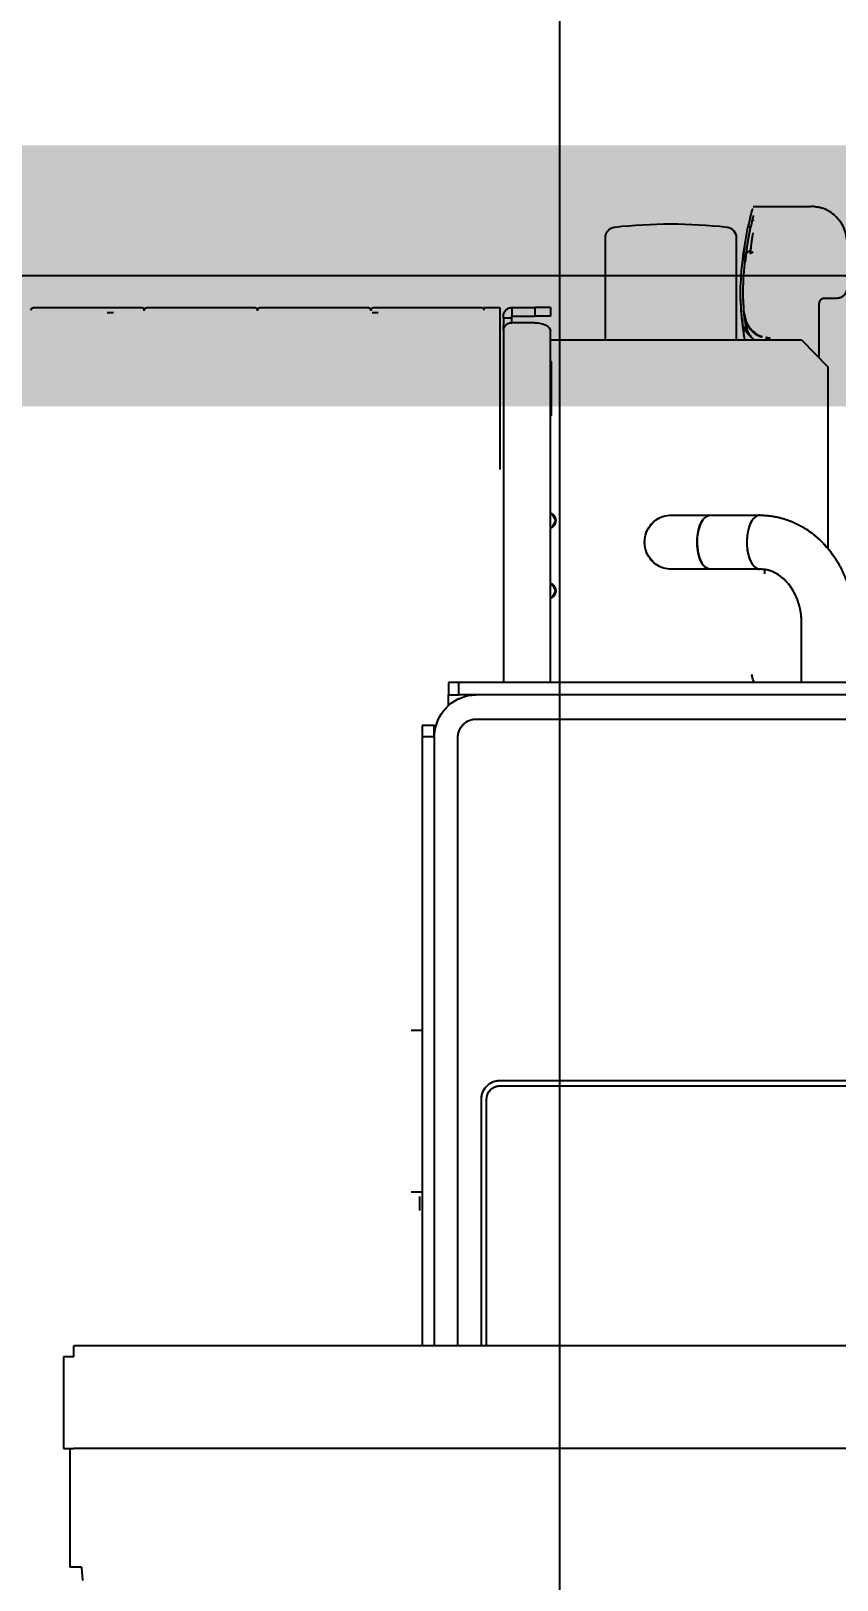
# Model space of a CAD drawing. Header units: centimetres. Extents: x 405564 to 502064, y 46284 to 60634.
# Drawn here: x 454409.62 to 454425.05, y 52709.29 to 52738.96 of the extents above; entities that cross this region are included whole.
import ezdxf
from ezdxf import colors
from ezdxf.entities.mleader import LeaderData, LeaderLine
from ezdxf.math import Vec2, Vec3
from ezdxf.xclip import XClip

# ---------------------------------------------------------------- set-up
doc = ezdxf.new("R2010")
doc.units = ezdxf.units.CM
doc.header["$XCLIPFRAME"] = 0
doc.linetypes.add('SLD-2点鎖線', pattern=[12.7, 6.35, -1.27, 1.27, -1.27, 1.27, -1.27])
doc.linetypes.add('SLD-実線', pattern=[0])
for name, color, linetype in [('---___EB_draft03_cihazlar', 8, 'Continuous'), ('0-KRCN-ASMATAVAN-130426', 8, 'Continuous'), ('AS_DUV', 8, 'Continuous'), ('AS_PYZ_BINA', 8, 'Continuous')]:
    doc.layers.add(name, color=color, linetype=linetype)
doc.layers.add('0-KRCN-MİMARİ-220526', color=8, linetype='Continuous', lineweight=9)
doc.layers.add('OL_Ic', color=8, linetype='Continuous', lineweight=9)
doc.styles.add('Normal_ITL', font='swissi.ttf')

# ---------------------------------------------------------------- blocks, each defined once
blk = doc.blocks.new('SMD Dizgi Makinesi')
at = {"layer": '---___EB_draft03_cihazlar', "linetype": 'SLD-実線'}
for p, q in [((275649.615, -39731.418), (275649.615, -39760.961)), ((275651.578, -39731.418), (275651.578, -39760.961)), ((275664.287, -39731.358), (275664.287, -39753.59)), ((275663.585, -39753.26), (275663.585, -39731.829)), ((275664.05, -39731.829), (275664.05, -39753.26)), ((275656.558, -39752.809), (275656.558, -39732.279)), ((275656.662, -39752.809), (275656.662, -39732.279)), ((275671.651, -39746.592), (275671.651, -39746.353)), ((275668.989, -39746.53), (275666.852, -39746.53)), ((275670.332, -39746.53), (275668.989, -39746.53)), ((275670.849, -39747.031), (275670.332, -39746.53)), ((275670.499, -39746.692), (275671.548, -39746.692)), ((275664.287, -39747.031), (275665.424, -39747.031)), ((275670.849, -39751.838), (275670.849, -39747.031)), ((275673.407, -39747.655), (275673.407, -39746.854)), ((275666.367, -39747.732), (275666.453, -39747.732)), ((275666.457, -39747.831), (275666.457, -39748.783)), ((275666.459, -39747.848), (275666.457, -39747.831)), ((275666.466, -39747.876), (275666.457, -39747.833)), ((275666.487, -39747.915), (275666.459, -39747.848)), ((275666.51, -39747.941), (275666.466, -39747.876)), ((275666.552, -39747.975), (275666.487, -39747.915)), ((275667.461, -39747.915), (275667.396, -39747.975)), ((275667.477, -39747.888), (275667.427, -39747.951)), ((275667.489, -39747.848), (275667.461, -39747.915)), ((275667.49, -39747.824), (275667.477, -39747.888)), ((275667.49, -39747.831), (275667.489, -39747.848)), ((275667.49, -39748.783), (275667.49, -39747.836)), ((275670.849, -39747.636), (275670.873, -39747.636)), ((275670.873, -39747.636), (275670.888, -39747.637)), ((275670.902, -39747.716), (275670.888, -39747.637)), ((275673.407, -39747.956), (275673.407, -39747.655)), ((275664.287, -39747.932), (275664.344, -39747.963)), ((275664.344, -39747.963), (275664.442, -39747.982)), ((275666.588, -39747.998), (275666.51, -39747.941)), ((275666.648, -39748.025), (275666.552, -39747.975)), ((275666.695, -39748.042), (275666.588, -39747.998)), ((275666.768, -39748.061), (275666.648, -39748.025)), ((275666.823, -39748.07), (275666.695, -39748.042)), ((275666.904, -39748.079), (275666.768, -39748.061)), ((275666.962, -39748.081), (275666.823, -39748.07)), ((275667.044, -39748.079), (275666.904, -39748.079)), ((275667.102, -39748.074), (275666.962, -39748.081)), ((275667.18, -39748.061), (275667.044, -39748.079)), ((275667.232, -39748.048), (275667.102, -39748.074)), ((275667.3, -39748.025), (275667.18, -39748.061)), ((275667.343, -39748.006), (275667.232, -39748.048)), ((275667.396, -39747.975), (275667.3, -39748.025)), ((275667.427, -39747.951), (275667.343, -39748.006)), ((275671.335, -39748.128), (275671.351, -39748.129)), ((275672.53, -39747.956), (275672.502, -39748.007)), ((275672.562, -39748.004), (275672.547, -39748.031)), ((275673.006, -39748.007), (275673.006, -39748.058)), ((275673.198, -39748.015), (275673.17, -39748.022)), ((275673.355, -39747.977), (275673.355, -39747.956)), ((275672.805, -39748.283), (275670.849, -39748.283)), ((275666.462, -39748.817), (275666.457, -39748.778)), ((275666.457, -39748.783), (275666.457, -39749.534)), ((275666.457, -39748.783), (275666.459, -39748.8)), ((275666.459, -39748.8), (275666.487, -39748.867)), ((275666.5, -39748.883), (275666.462, -39748.817)), ((275667.461, -39748.867), (275667.489, -39748.8)), ((275667.491, -39748.783), (275667.471, -39748.851)), ((275667.489, -39748.8), (275667.49, -39748.783)), ((275667.49, -39748.778), (275667.491, -39748.783)), ((275667.491, -39749.534), (275667.491, -39748.783)), ((275666.487, -39748.867), (275666.552, -39748.928)), ((275666.573, -39748.941), (275666.5, -39748.883)), ((275666.552, -39748.928), (275666.648, -39748.978)), ((275666.676, -39748.988), (275666.573, -39748.941)), ((275666.648, -39748.978), (275666.768, -39749.013)), ((275666.801, -39749.019), (275666.676, -39748.988)), ((275666.768, -39749.013), (275666.904, -39749.031)), ((275666.939, -39749.033), (275666.801, -39749.019)), ((275666.904, -39749.031), (275667.044, -39749.031)), ((275667.079, -39749.028), (275666.939, -39749.033)), ((275667.044, -39749.031), (275667.18, -39749.013)), ((275667.212, -39749.006), (275667.079, -39749.028)), ((275667.18, -39749.013), (275667.3, -39748.978)), ((275667.327, -39748.966), (275667.212, -39749.006)), ((275667.3, -39748.978), (275667.396, -39748.928)), ((275667.415, -39748.913), (275667.327, -39748.966)), ((275667.396, -39748.928), (275667.461, -39748.867)), ((275667.471, -39748.851), (275667.415, -39748.913)), ((275670.849, -39750.786), (275672.805, -39750.786)), ((275666.044, -39751.74), (275665.912, -39751.814)), ((275666.176, -39751.814), (275666.044, -39751.74)), ((275667.387, -39751.74), (275667.255, -39751.814)), ((275667.519, -39751.814), (275667.387, -39751.74)), ((275664.287, -39751.838), (275671.02, -39751.838)), ((275665.912, -39751.838), (275665.912, -39751.814)), ((275666.176, -39751.815), (275666.135, -39751.838)), ((275666.176, -39751.829), (275666.137, -39751.836)), ((275666.176, -39751.814), (275666.176, -39751.838)), ((275667.255, -39751.838), (275667.255, -39751.814)), ((275667.519, -39751.814), (275667.519, -39751.838)), ((275669.402, -39751.818), (275670.116, -39751.818)), ((275669.402, -39751.818), (275669.402, -39751.838)), ((275670.116, -39751.818), (275670.435, -39751.818)), ((275670.435, -39751.838), (275670.435, -39751.818)), ((275671.051, -39751.844), (275671.02, -39751.838)), ((275671.081, -39751.861), (275671.051, -39751.844)), ((275671.108, -39751.888), (275671.081, -39751.861)), ((275671.132, -39751.926), (275671.108, -39751.888)), ((275671.151, -39751.971), (275671.132, -39751.926)), ((275671.166, -39752.023), (275671.151, -39751.971)), ((275671.175, -39752.08), (275671.166, -39752.023)), ((275671.178, -39752.138), (275671.175, -39752.08)), ((275671.303, -39751.838), (275671.303, -39752.138)), ((275671.469, -39751.838), (275671.303, -39751.838)), ((275671.469, -39751.838), (275671.469, -39752.138)), ((275671.178, -39752.138), (275671.178, -39752.579)), ((275671.469, -39752.138), (275671.303, -39752.138)), ((275671.303, -39752.579), (275671.303, -39752.138)), ((275671.469, -39752.579), (275671.469, -39752.138)), ((275671.178, -39752.579), (275671.262, -39752.579)), ((275671.262, -39752.579), (275671.303, -39752.579)), ((275671.262, -39752.579), (275671.262, -39752.739)), ((275671.469, -39752.579), (275671.303, -39752.579)), ((275671.035, -39752.739), (275664.287, -39752.739)), ((275671.469, -39752.809), (275668.369, -39752.809)), ((275671.035, -39752.739), (275671.119, -39752.739)), ((275671.119, -39752.739), (275671.119, -39752.709)), ((275671.262, -39752.739), (275671.119, -39752.739)), ((275671.262, -39752.739), (275671.303, -39752.739)), ((275671.469, -39753.11), (275671.469, -39752.809)), ((275651.578, -39753.06), (275656.3, -39753.06)), ((275651.578, -39753.16), (275656.3, -39753.16)), ((275664.05, -39753.26), (275664.05, -39753.59)), ((275671.469, -39754.191), (275671.469, -39753.16)), ((275651.578, -39753.61), (275663.223, -39753.61)), ((275663.842, -39753.791), (275664.05, -39753.791)), ((275664.05, -39753.59), (275664.287, -39753.59)), ((275664.05, -39753.791), (275664.05, -39753.59)), ((275664.287, -39753.791), (275664.05, -39753.791)), ((275664.287, -39753.59), (275664.287, -39753.791)), ((275663.223, -39754.061), (275651.578, -39754.061)), ((275663.254, -39754.061), (275663.223, -39754.061)), ((275663.254, -39754.291), (275663.254, -39754.061)), ((275663.254, -39754.061), (275663.461, -39754.061)), ((275663.461, -39754.061), (275663.461, -39754.027)), ((275663.461, -39754.061), (275663.461, -39754.291)), ((275663.254, -39754.291), (275651.578, -39754.291)), ((275654.172, -39754.341), (275654.44, -39754.341)), ((275654.523, -39754.291), (275654.523, -39754.502)), ((275657.623, -39754.502), (275657.623, -39754.291)), ((275663.461, -39754.291), (275663.254, -39754.291)), ((275671.469, -39755.223), (275671.469, -39754.191)), ((275671.365, -39755.133), (275671.365, -39755.253)), ((275671.406, -39755.278), (275671.417, -39755.278)), ((275671.469, -39756.359), (275671.469, -39755.328)), ((275671.469, -39757.391), (275671.469, -39756.359)), ((275671.406, -39757.446), (275671.417, -39757.446)), ((275671.469, -39758.528), (275671.469, -39757.496)), ((275671.469, -39759.559), (275671.469, -39758.528)), ((275671.406, -39759.614), (275671.417, -39759.614)), ((275671.469, -39760.696), (275671.469, -39759.664)), ((275671.365, -39760.2), (275671.365, -39760.32)), ((275647.103, -39760.793), (275647.083, -39760.786)), ((275647.159, -39760.801), (275647.103, -39760.793)), ((275647.243, -39760.808), (275647.159, -39760.801)), ((275647.342, -39760.815), (275647.243, -39760.808)), ((275647.342, -39760.815), (275647.342, -39760.886)), ((275647.342, -39760.886), (275647.342, -39761.036)), ((275649.615, -39761.161), (275649.615, -39760.961)), ((275651.371, -39760.961), (275651.371, -39761.161)), ((275651.371, -39760.961), (275651.578, -39760.961)), ((275671.469, -39761.727), (275671.469, -39760.696)), ((275649.615, -39761.036), (275647.342, -39761.036)), ((275651.371, -39761.161), (275649.615, -39761.161))]:
    blk.add_line(p, q, dxfattribs=at)
at = {"layer": '---___EB_draft03_cihazlar', "linetype": 'SLD-2点鎖線'}
for p, q in [((275649.615, -39731.418), (275649.615, -39760.961)), ((275651.578, -39731.418), (275651.578, -39760.961)), ((275664.287, -39731.358), (275664.287, -39753.59)), ((275663.585, -39753.26), (275663.585, -39731.829)), ((275664.05, -39731.829), (275664.05, -39753.26)), ((275656.558, -39752.809), (275656.558, -39732.279)), ((275656.662, -39752.809), (275656.662, -39732.279)), ((275671.651, -39746.592), (275671.651, -39746.353)), ((275668.989, -39746.53), (275666.852, -39746.53)), ((275670.332, -39746.53), (275668.989, -39746.53)), ((275670.849, -39747.031), (275670.332, -39746.53)), ((275670.499, -39746.692), (275671.548, -39746.692)), ((275664.287, -39747.031), (275665.424, -39747.031)), ((275670.849, -39751.838), (275670.849, -39747.031)), ((275673.407, -39747.655), (275673.407, -39746.854)), ((275666.367, -39747.732), (275666.453, -39747.732)), ((275666.457, -39747.831), (275666.457, -39748.783)), ((275666.459, -39747.848), (275666.457, -39747.831)), ((275666.466, -39747.876), (275666.457, -39747.833)), ((275666.487, -39747.915), (275666.459, -39747.848)), ((275666.51, -39747.941), (275666.466, -39747.876)), ((275666.552, -39747.975), (275666.487, -39747.915)), ((275667.461, -39747.915), (275667.396, -39747.975)), ((275667.477, -39747.888), (275667.427, -39747.951)), ((275667.489, -39747.848), (275667.461, -39747.915)), ((275667.49, -39747.824), (275667.477, -39747.888)), ((275667.49, -39747.831), (275667.489, -39747.848)), ((275667.49, -39748.783), (275667.49, -39747.836)), ((275670.849, -39747.636), (275670.873, -39747.636)), ((275670.873, -39747.636), (275670.888, -39747.637)), ((275670.902, -39747.716), (275670.888, -39747.637)), ((275673.407, -39747.956), (275673.407, -39747.655)), ((275664.287, -39747.932), (275664.344, -39747.963)), ((275664.344, -39747.963), (275664.442, -39747.982)), ((275666.588, -39747.998), (275666.51, -39747.941)), ((275666.648, -39748.025), (275666.552, -39747.975)), ((275666.695, -39748.042), (275666.588, -39747.998)), ((275666.768, -39748.061), (275666.648, -39748.025)), ((275666.823, -39748.07), (275666.695, -39748.042)), ((275666.904, -39748.079), (275666.768, -39748.061)), ((275666.962, -39748.081), (275666.823, -39748.07)), ((275667.044, -39748.079), (275666.904, -39748.079)), ((275667.102, -39748.074), (275666.962, -39748.081)), ((275667.18, -39748.061), (275667.044, -39748.079)), ((275667.232, -39748.048), (275667.102, -39748.074)), ((275667.3, -39748.025), (275667.18, -39748.061)), ((275667.343, -39748.006), (275667.232, -39748.048)), ((275667.396, -39747.975), (275667.3, -39748.025)), ((275667.427, -39747.951), (275667.343, -39748.006)), ((275671.335, -39748.128), (275671.351, -39748.129)), ((275672.53, -39747.956), (275672.502, -39748.007)), ((275672.562, -39748.004), (275672.547, -39748.031)), ((275673.006, -39748.007), (275673.006, -39748.058)), ((275673.198, -39748.015), (275673.17, -39748.022)), ((275673.355, -39747.977), (275673.355, -39747.956)), ((275672.805, -39748.283), (275670.849, -39748.283)), ((275666.462, -39748.817), (275666.457, -39748.778)), ((275666.457, -39748.783), (275666.457, -39749.534)), ((275666.457, -39748.783), (275666.459, -39748.8)), ((275666.459, -39748.8), (275666.487, -39748.867)), ((275666.5, -39748.883), (275666.462, -39748.817)), ((275667.461, -39748.867), (275667.489, -39748.8)), ((275667.491, -39748.783), (275667.471, -39748.851)), ((275667.489, -39748.8), (275667.49, -39748.783)), ((275667.49, -39748.778), (275667.491, -39748.783)), ((275667.491, -39749.534), (275667.491, -39748.783)), ((275666.487, -39748.867), (275666.552, -39748.928)), ((275666.573, -39748.941), (275666.5, -39748.883)), ((275666.552, -39748.928), (275666.648, -39748.978)), ((275666.676, -39748.988), (275666.573, -39748.941)), ((275666.648, -39748.978), (275666.768, -39749.013)), ((275666.801, -39749.019), (275666.676, -39748.988)), ((275666.768, -39749.013), (275666.904, -39749.031)), ((275666.939, -39749.033), (275666.801, -39749.019)), ((275666.904, -39749.031), (275667.044, -39749.031)), ((275667.079, -39749.028), (275666.939, -39749.033)), ((275667.044, -39749.031), (275667.18, -39749.013)), ((275667.212, -39749.006), (275667.079, -39749.028)), ((275667.18, -39749.013), (275667.3, -39748.978)), ((275667.327, -39748.966), (275667.212, -39749.006)), ((275667.3, -39748.978), (275667.396, -39748.928)), ((275667.415, -39748.913), (275667.327, -39748.966)), ((275667.396, -39748.928), (275667.461, -39748.867)), ((275667.471, -39748.851), (275667.415, -39748.913)), ((275670.849, -39750.786), (275672.805, -39750.786)), ((275666.044, -39751.74), (275665.912, -39751.814)), ((275666.176, -39751.814), (275666.044, -39751.74)), ((275667.387, -39751.74), (275667.255, -39751.814)), ((275667.519, -39751.814), (275667.387, -39751.74)), ((275664.287, -39751.838), (275671.02, -39751.838)), ((275665.912, -39751.838), (275665.912, -39751.814)), ((275666.176, -39751.815), (275666.135, -39751.838)), ((275666.176, -39751.829), (275666.137, -39751.836)), ((275666.176, -39751.814), (275666.176, -39751.838)), ((275667.255, -39751.838), (275667.255, -39751.814)), ((275667.519, -39751.814), (275667.519, -39751.838)), ((275669.402, -39751.818), (275669.402, -39751.838)), ((275669.402, -39751.818), (275670.116, -39751.818)), ((275670.116, -39751.818), (275670.435, -39751.818)), ((275670.435, -39751.838), (275670.435, -39751.818)), ((275671.051, -39751.844), (275671.02, -39751.838)), ((275671.081, -39751.861), (275671.051, -39751.844)), ((275671.108, -39751.888), (275671.081, -39751.861)), ((275671.132, -39751.926), (275671.108, -39751.888)), ((275671.151, -39751.971), (275671.132, -39751.926)), ((275671.166, -39752.023), (275671.151, -39751.971)), ((275671.175, -39752.08), (275671.166, -39752.023)), ((275671.178, -39752.138), (275671.175, -39752.08)), ((275671.303, -39751.838), (275671.303, -39752.138)), ((275671.469, -39751.838), (275671.303, -39751.838)), ((275671.469, -39751.838), (275671.469, -39752.138)), ((275671.178, -39752.138), (275671.178, -39752.579)), ((275671.469, -39752.138), (275671.303, -39752.138)), ((275671.303, -39752.579), (275671.303, -39752.138)), ((275671.469, -39752.579), (275671.469, -39752.138)), ((275671.178, -39752.579), (275671.262, -39752.579)), ((275671.262, -39752.579), (275671.303, -39752.579)), ((275671.262, -39752.579), (275671.262, -39752.739)), ((275671.469, -39752.579), (275671.303, -39752.579)), ((275671.035, -39752.739), (275664.287, -39752.739)), ((275671.469, -39752.809), (275668.369, -39752.809)), ((275671.035, -39752.739), (275671.119, -39752.739)), ((275671.119, -39752.739), (275671.119, -39752.709)), ((275671.262, -39752.739), (275671.119, -39752.739)), ((275671.262, -39752.739), (275671.303, -39752.739)), ((275671.469, -39753.11), (275671.469, -39752.809)), ((275651.578, -39753.06), (275656.3, -39753.06)), ((275651.578, -39753.16), (275656.3, -39753.16)), ((275664.05, -39753.26), (275664.05, -39753.59)), ((275671.469, -39754.191), (275671.469, -39753.16)), ((275651.578, -39753.61), (275663.223, -39753.61)), ((275663.842, -39753.791), (275664.05, -39753.791)), ((275664.05, -39753.59), (275664.287, -39753.59)), ((275664.05, -39753.791), (275664.05, -39753.59)), ((275664.287, -39753.791), (275664.05, -39753.791)), ((275664.287, -39753.59), (275664.287, -39753.791)), ((275663.223, -39754.061), (275651.578, -39754.061)), ((275663.254, -39754.061), (275663.223, -39754.061)), ((275663.254, -39754.291), (275663.254, -39754.061)), ((275663.254, -39754.061), (275663.461, -39754.061)), ((275663.461, -39754.061), (275663.461, -39754.027)), ((275663.461, -39754.061), (275663.461, -39754.291)), ((275663.254, -39754.291), (275651.578, -39754.291)), ((275654.172, -39754.341), (275654.44, -39754.341)), ((275654.523, -39754.291), (275654.523, -39754.502)), ((275657.623, -39754.502), (275657.623, -39754.291)), ((275663.461, -39754.291), (275663.254, -39754.291)), ((275671.469, -39755.223), (275671.469, -39754.191)), ((275671.365, -39755.133), (275671.365, -39755.253)), ((275671.406, -39755.278), (275671.417, -39755.278)), ((275671.469, -39756.359), (275671.469, -39755.328)), ((275671.469, -39757.391), (275671.469, -39756.359)), ((275671.406, -39757.446), (275671.417, -39757.446)), ((275671.469, -39758.528), (275671.469, -39757.496)), ((275671.469, -39759.559), (275671.469, -39758.528)), ((275671.406, -39759.614), (275671.417, -39759.614)), ((275671.469, -39760.696), (275671.469, -39759.664)), ((275671.365, -39760.2), (275671.365, -39760.32)), ((275647.103, -39760.793), (275647.083, -39760.786)), ((275647.159, -39760.801), (275647.103, -39760.793)), ((275647.243, -39760.808), (275647.159, -39760.801)), ((275647.342, -39760.815), (275647.243, -39760.808)), ((275647.342, -39760.815), (275647.342, -39760.886)), ((275647.342, -39760.886), (275647.342, -39761.036)), ((275649.615, -39761.161), (275649.615, -39760.961)), ((275651.371, -39760.961), (275651.578, -39760.961)), ((275651.371, -39760.961), (275651.371, -39761.161)), ((275671.469, -39761.727), (275671.469, -39760.696)), ((275649.615, -39761.036), (275647.342, -39761.036)), ((275651.371, -39761.161), (275649.615, -39761.161))]:
    blk.add_line(p, q, dxfattribs=at)
at = {"layer": '---___EB_draft03_cihazlar', "color": 1, "const_width": 5}
blk.add_lwpolyline([(275672.077, -39868.157), (275672.077, -39731.157)], dxfattribs=at)
at = {"layer": '---___EB_draft03_cihazlar', "color": 1}
blk.add_lwpolyline([(275426.077, -39731.157), (275672.077, -39731.157), (275672.077, -39868.157), (275426.077, -39868.157), (275426.077, -39731.157)], dxfattribs=at)
at = {"layer": '---___EB_draft03_cihazlar', "linetype": 'SLD-2点鎖線'}
for centre, major_axis, start_param, end_param in [((275671.909, -39742.056), (-6.343, 0), 1.402848, 1.456798), ((275671.24, -39747.783), (-0.396, 0), 0.581583, 1.473989), ((275671.909, -39742.056), (-6.291, 0), 1.457981, 1.550679), ((275671.909, -39742.056), (-6.343, 0), 1.45969, 1.550893), ((275671.559, -39741.472), (-6.896, 0), 1.603159, 1.782157), ((275671.559, -39741.472), (-6.947, 0), 1.602964, 1.780562), ((275672.805, -39748.483), (-0.207, 0), 3.248941, 4.712389), ((275662.737, -39749.534), (-10.333, 0), 3.034244, 3.248942), ((275666.974, -39749.534), (-0.517, 0), 0, 3.141593), ((275672.805, -39750.586), (-0.207, 0), 1.570796, 3.034244), ((275666.044, -39751.888), (-0.155, 0), 4.712389, 5.943348), ((275666.044, -39751.888), (-0.155, 0), 3.48143, 4.712389), ((275667.387, -39751.888), (-0.155, 0), 4.712389, 5.943348), ((275667.387, -39751.888), (-0.155, 0), 3.48143, 4.712389), ((275671.023, -39752.589), (-0.155, 0), 1.650584, 3.210298), ((275671.303, -39752.579), (-0.165, 0), 1.570796, 3.141593), ((275656.3, -39752.809), (-0.362, 0), 1.570796, 3.141593), ((275656.3, -39752.809), (-0.258, 0), 1.570796, 3.141593), ((275663.223, -39753.26), (-0.362, 0), 1.570796, 3.141593), ((275663.223, -39753.26), (-0.827, 0), 1.570796, 3.141593), ((275671.417, -39753.16), (-0.0517, 0), 3.141593, 4.712389), ((275671.417, -39755.223), (-0.0517, 0), 1.570796, 3.141593), ((275671.417, -39755.328), (-0.0517, 0), 3.141593, 4.712389), ((275671.417, -39757.391), (-0.0517, 0), 1.570796, 3.141593), ((275671.417, -39757.496), (-0.0517, 0), 3.141593, 4.712389), ((275671.417, -39759.559), (-0.0517, 0), 1.570796, 3.141593), ((275671.417, -39759.664), (-0.0517, 0), 3.141593, 4.712389), ((275671.417, -39761.727), (-0.0517, 0), 1.570796, 3.141593)]:
    blk.add_ellipse(centre, major_axis=major_axis, ratio=0.969208, start_param=start_param, end_param=end_param, dxfattribs=at)
at = {"layer": '---___EB_draft03_cihazlar', "linetype": 'SLD-実線'}
for centre, major_axis, start_param, end_param in [((275671.909, -39742.056), (-6.343, 0), 1.402848, 1.456798), ((275671.24, -39747.783), (-0.396, 0), 0.581583, 1.473989), ((275671.909, -39742.056), (-6.291, 0), 1.457981, 1.550679), ((275671.909, -39742.056), (-6.343, 0), 1.45969, 1.550893), ((275671.559, -39741.472), (-6.896, 0), 1.603159, 1.782157), ((275671.559, -39741.472), (-6.947, 0), 1.602964, 1.780562), ((275672.805, -39748.483), (-0.207, 0), 3.248941, 4.712389), ((275662.737, -39749.534), (-10.333, 0), 3.034244, 3.248942), ((275666.974, -39749.534), (-0.517, 0), 0, 3.141593), ((275672.805, -39750.586), (-0.207, 0), 1.570796, 3.034244), ((275666.044, -39751.888), (-0.155, 0), 4.712389, 5.943348), ((275666.044, -39751.888), (-0.155, 0), 3.48143, 4.712389), ((275667.387, -39751.888), (-0.155, 0), 4.712389, 5.943348), ((275667.387, -39751.888), (-0.155, 0), 3.48143, 4.712389), ((275671.023, -39752.589), (-0.155, 0), 1.650584, 3.210298), ((275671.303, -39752.579), (-0.165, 0), 1.570796, 3.141593), ((275656.3, -39752.809), (-0.362, 0), 1.570796, 3.141593), ((275656.3, -39752.809), (-0.258, 0), 1.570796, 3.141593), ((275663.223, -39753.26), (-0.362, 0), 1.570796, 3.141593), ((275663.223, -39753.26), (-0.827, 0), 1.570796, 3.141593), ((275671.417, -39753.16), (-0.0517, 0), 3.141593, 4.712389), ((275671.417, -39755.223), (-0.0517, 0), 1.570796, 3.141593), ((275671.417, -39755.328), (-0.0517, 0), 3.141593, 4.712389), ((275671.417, -39757.391), (-0.0517, 0), 1.570796, 3.141593), ((275671.417, -39757.496), (-0.0517, 0), 3.141593, 4.712389), ((275671.417, -39759.559), (-0.0517, 0), 1.570796, 3.141593), ((275671.417, -39759.664), (-0.0517, 0), 3.141593, 4.712389), ((275671.417, -39761.727), (-0.0517, 0), 1.570796, 3.141593)]:
    blk.add_ellipse(centre, major_axis=major_axis, ratio=0.969208, start_param=start_param, end_param=end_param, dxfattribs=at)
at = {"layer": '---___EB_draft03_cihazlar', "linetype": 'SLD-2点鎖線'}
for points, knots in [([(275667.491, -39747.831), (275667.489, -39747.783), (275667.486, -39747.66), (275667.452, -39747.463), (275667.384, -39747.244), (275667.285, -39747.036), (275667.157, -39746.839), (275667.001, -39746.658), (275666.821, -39746.496), (275666.619, -39746.354), (275666.397, -39746.235), (275666.159, -39746.142), (275665.909, -39746.075), (275665.663, -39746.036), (275665.5, -39746.031), (275665.424, -39746.029)], [0, 0, 0, 0, 0.049647, 0.128285, 0.206912, 0.28567, 0.364713, 0.444147, 0.524019, 0.60434, 0.685062, 0.766134, 0.847486, 0.929058, 1, 1, 1, 1]), ([(275671.651, -39746.353), (275671.654, -39746.327), (275671.66, -39746.275), (275671.708, -39746.208), (275671.776, -39746.162), (275671.83, -39746.156), (275671.858, -39746.153)], [0, 0, 0, 0, 0.2499889, 0.4999927, 0.7500017, 1, 1, 1, 1]), ([(275672.684, -39746.153), (275672.779, -39746.164), (275672.969, -39746.185), (275673.208, -39746.347), (275673.375, -39746.579), (275673.397, -39746.762), (275673.407, -39746.854)], [0, 0, 0, 0, 0.250001, 0.500003, 0.750002, 1, 1, 1, 1]), ([(275671.548, -39746.692), (275671.561, -39746.691), (275671.588, -39746.688), (275671.622, -39746.664), (275671.646, -39746.631), (275671.649, -39746.605), (275671.651, -39746.592)], [0, 0, 0, 0, 0.250009, 0.49999, 0.750014, 1, 1, 1, 1]), ([(275665.424, -39747.031), (275665.452, -39747.031), (275665.54, -39747.033), (275665.686, -39747.053), (275665.855, -39747.1), (275666.01, -39747.169), (275666.146, -39747.256), (275666.261, -39747.358), (275666.351, -39747.473), (275666.416, -39747.596), (275666.451, -39747.717), (275666.455, -39747.796), (275666.457, -39747.831)], [0, 0, 0, 0, 0.049171, 0.154212, 0.259244, 0.364301, 0.469656, 0.575768, 0.683389, 0.793563, 0.907511, 1, 1, 1, 1]), ([(275670.873, -39747.636), (275670.873, -39747.642), (275670.873, -39747.67), (275670.881, -39747.696), (275670.887, -39747.716)], [0, 0, 0, 0, 0.2315949, 1, 1, 1, 1]), ([(275670.903, -39747.786), (275670.905, -39747.796), (275670.918, -39747.865), (275671.003, -39747.975), (275671.15, -39748.092), (275671.274, -39748.116), (275671.335, -39748.128)], [0, 0, 0, 0, 0.050592, 0.367055, 0.683534, 1, 1, 1, 1]), ([(275671.351, -39748.129), (275671.291, -39748.118), (275671.167, -39748.094), (275671.016, -39747.977), (275670.928, -39747.864), (275670.917, -39747.794), (275670.915, -39747.786)], [0, 0, 0, 0, 0.304952, 0.632101, 0.959239, 1, 1, 1, 1]), ([(275671.201, -39748.114), (275671.117, -39748.098), (275670.983, -39748.073), (275670.885, -39747.978), (275670.849, -39747.942)], [0, 0, 0, 0, 0.627092, 1, 1, 1, 1]), ([(275670.849, -39748.116), (275670.856, -39748.118), (275670.93, -39748.13), (275671.032, -39748.144), (275671.122, -39748.156), (275671.163, -39748.16), (275671.177, -39748.162), (275671.181, -39748.163)], [0, 0, 0, 0, 0.04823, 0.453748, 0.765777, 0.921877, 1, 1, 1, 1]), ([(275671.197, -39748.113), (275671.164, -39748.11), (275671.118, -39748.106), (275671.035, -39748.093), (275671.013, -39748.09)], [0, 0, 0, 0, 0.736418, 1, 1, 1, 1]), ([(275671.187, -39748.163), (275671.187, -39748.163), (275671.189, -39748.163), (275671.19, -39748.164), (275671.192, -39748.164), (275671.193, -39748.164), (275671.193, -39748.164), (275671.193, -39748.164), (275671.193, -39748.164), (275671.193, -39748.164), (275671.193, -39748.164), (275671.193, -39748.164), (275671.193, -39748.164), (275671.193, -39748.164), (275671.193, -39748.164), (275671.193, -39748.164), (275671.193, -39748.164), (275671.193, -39748.164), (275671.194, -39748.164), (275671.202, -39748.166), (275671.229, -39748.167), (275671.211, -39748.166), (275671.202, -39748.165)], [0, 0, 0, 0, 0.005746, 0.035079, 0.049746, 0.05708, 0.060747, 0.062581, 0.063498, 0.063957, 0.064186, 0.064299, 0.064358, 0.064386, 0.0644, 0.064408, 0.064416, 0.064419, 0.066238, 0.081949, 0.532278, 1, 1, 1, 1]), ([(275671.351, -39748.129), (275671.351, -39748.129), (275671.351, -39748.129), (275671.342, -39748.128), (275671.341, -39748.128)], [0, 0, 0, 0, 0.898683, 1, 1, 1, 1]), ([(275672.581, -39748.081), (275672.563, -39748.084), (275672.51, -39748.092), (275672.44, -39748.101), (275672.377, -39748.108), (275672.343, -39748.112), (275672.339, -39748.112), (275672.367, -39748.109), (275672.421, -39748.103), (275672.479, -39748.096), (275672.507, -39748.092)], [0, 0, 0, 0, 0.0655, 0.19972, 0.33326, 0.466343, 0.598918, 0.731555, 0.86518, 1, 1, 1, 1]), ([(275672.546, -39748.032), (275672.534, -39748.051), (275672.513, -39748.082), (275672.471, -39748.117), (275672.419, -39748.148), (275672.375, -39748.157), (275672.347, -39748.162)], [0, 0, 0, 0, 0.281246, 0.450615, 0.666308, 1, 1, 1, 1]), ([(275672.649, -39748.122), (275672.621, -39748.126), (275672.544, -39748.138), (275672.445, -39748.15), (275672.402, -39748.156), (275672.381, -39748.158)], [0, 0, 0, 0, 0.2239949, 0.6300281, 1, 1, 1, 1]), ([(275672.503, -39748.008), (275672.503, -39748.008), (275672.501, -39748.008), (275672.517, -39748.007), (275672.551, -39748.005), (275672.588, -39748.001), (275672.61, -39747.999)], [0, 0, 0, 0, 0.110359, 0.408838, 0.665502, 1, 1, 1, 1]), ([(275672.507, -39748.092), (275672.543, -39748.087), (275672.609, -39748.078), (275672.731, -39748.058), (275672.875, -39748.033), (275672.974, -39748.013), (275673.03, -39748.001)], [0, 0, 0, 0, 0.2401699, 0.4355251, 0.6879171, 1, 1, 1, 1]), ([(275672.61, -39747.999), (275672.624, -39747.998), (275672.65, -39747.995), (275672.68, -39747.991), (275672.694, -39747.99)], [0, 0, 0, 0, 0.543234, 1, 1, 1, 1]), ([(275672.694, -39747.99), (275672.716, -39747.987), (275672.759, -39747.981), (275672.827, -39747.97), (275672.874, -39747.961), (275672.898, -39747.956), (275672.9, -39747.956)], [0, 0, 0, 0, 0.337815, 0.64399, 0.959034, 1, 1, 1, 1]), ([(275673.231, -39747.956), (275673.205, -39747.962), (275673.145, -39747.977), (275673.057, -39747.996), (275673.006, -39748.007)], [0, 0, 0, 0, 0.41649, 1, 1, 1, 1]), ([(275673.353, -39747.977), (275673.349, -39747.978), (275673.341, -39747.98), (275673.263, -39748), (275673.148, -39748.027), (275673.051, -39748.048), (275673.006, -39748.058)], [0, 0, 0, 0, 0.239524, 0.500251, 0.766711, 1, 1, 1, 1]), ([(275673.082, -39748.041), (275673.067, -39748.045), (275673.044, -39748.05), (275673.016, -39748.056), (275673.006, -39748.057)], [0, 0, 0, 0, 0.656819, 1, 1, 1, 1]), ([(275673.162, -39747.972), (275673.159, -39747.971), (275673.147, -39747.968), (275673.137, -39747.961), (275673.13, -39747.956)], [0, 0, 0, 0, 0.266069, 1, 1, 1, 1])]:
    blk.add_open_spline(points, degree=3, knots=knots, dxfattribs=at)
at = {"layer": '---___EB_draft03_cihazlar', "linetype": 'SLD-実線'}
for points, knots in [([(275667.491, -39747.831), (275667.489, -39747.783), (275667.486, -39747.66), (275667.452, -39747.463), (275667.384, -39747.244), (275667.285, -39747.036), (275667.157, -39746.839), (275667.001, -39746.658), (275666.821, -39746.496), (275666.619, -39746.354), (275666.397, -39746.235), (275666.159, -39746.142), (275665.909, -39746.075), (275665.663, -39746.036), (275665.5, -39746.031), (275665.424, -39746.029)], [0, 0, 0, 0, 0.049647, 0.128285, 0.206912, 0.28567, 0.364713, 0.444147, 0.524019, 0.60434, 0.685062, 0.766134, 0.847486, 0.929058, 1, 1, 1, 1]), ([(275671.651, -39746.353), (275671.654, -39746.327), (275671.66, -39746.275), (275671.708, -39746.208), (275671.776, -39746.162), (275671.83, -39746.156), (275671.858, -39746.153)], [0, 0, 0, 0, 0.2499889, 0.4999927, 0.7500017, 1, 1, 1, 1]), ([(275672.684, -39746.153), (275672.779, -39746.164), (275672.969, -39746.185), (275673.208, -39746.347), (275673.375, -39746.579), (275673.397, -39746.762), (275673.407, -39746.854)], [0, 0, 0, 0, 0.250001, 0.500003, 0.750002, 1, 1, 1, 1]), ([(275671.548, -39746.692), (275671.561, -39746.691), (275671.588, -39746.688), (275671.622, -39746.664), (275671.646, -39746.631), (275671.649, -39746.605), (275671.651, -39746.592)], [0, 0, 0, 0, 0.250009, 0.49999, 0.750014, 1, 1, 1, 1]), ([(275665.424, -39747.031), (275665.452, -39747.031), (275665.54, -39747.033), (275665.686, -39747.053), (275665.855, -39747.1), (275666.01, -39747.169), (275666.146, -39747.256), (275666.261, -39747.358), (275666.351, -39747.473), (275666.416, -39747.596), (275666.451, -39747.717), (275666.455, -39747.796), (275666.457, -39747.831)], [0, 0, 0, 0, 0.049171, 0.154212, 0.259244, 0.364301, 0.469656, 0.575768, 0.683389, 0.793563, 0.907511, 1, 1, 1, 1]), ([(275670.873, -39747.636), (275670.873, -39747.642), (275670.873, -39747.67), (275670.881, -39747.696), (275670.887, -39747.716)], [0, 0, 0, 0, 0.2315949, 1, 1, 1, 1]), ([(275670.903, -39747.786), (275670.905, -39747.796), (275670.918, -39747.865), (275671.003, -39747.975), (275671.15, -39748.092), (275671.274, -39748.116), (275671.335, -39748.128)], [0, 0, 0, 0, 0.050592, 0.367055, 0.683534, 1, 1, 1, 1]), ([(275671.351, -39748.129), (275671.291, -39748.118), (275671.167, -39748.094), (275671.016, -39747.977), (275670.928, -39747.864), (275670.917, -39747.794), (275670.915, -39747.786)], [0, 0, 0, 0, 0.304952, 0.632101, 0.959239, 1, 1, 1, 1]), ([(275671.201, -39748.114), (275671.117, -39748.098), (275670.983, -39748.073), (275670.885, -39747.978), (275670.849, -39747.942)], [0, 0, 0, 0, 0.627092, 1, 1, 1, 1]), ([(275670.849, -39748.116), (275670.856, -39748.118), (275670.93, -39748.13), (275671.032, -39748.144), (275671.122, -39748.156), (275671.163, -39748.16), (275671.177, -39748.162), (275671.181, -39748.163)], [0, 0, 0, 0, 0.04823, 0.453748, 0.765777, 0.921877, 1, 1, 1, 1]), ([(275671.197, -39748.113), (275671.164, -39748.11), (275671.118, -39748.106), (275671.035, -39748.093), (275671.013, -39748.09)], [0, 0, 0, 0, 0.736418, 1, 1, 1, 1]), ([(275671.187, -39748.163), (275671.187, -39748.163), (275671.189, -39748.163), (275671.19, -39748.164), (275671.192, -39748.164), (275671.193, -39748.164), (275671.193, -39748.164), (275671.193, -39748.164), (275671.193, -39748.164), (275671.193, -39748.164), (275671.193, -39748.164), (275671.193, -39748.164), (275671.193, -39748.164), (275671.193, -39748.164), (275671.193, -39748.164), (275671.193, -39748.164), (275671.193, -39748.164), (275671.193, -39748.164), (275671.194, -39748.164), (275671.202, -39748.166), (275671.229, -39748.167), (275671.211, -39748.166), (275671.202, -39748.165)], [0, 0, 0, 0, 0.005746, 0.035079, 0.049746, 0.05708, 0.060747, 0.062581, 0.063498, 0.063957, 0.064186, 0.064299, 0.064358, 0.064386, 0.0644, 0.064408, 0.064416, 0.064419, 0.066238, 0.081949, 0.532278, 1, 1, 1, 1]), ([(275671.351, -39748.129), (275671.351, -39748.129), (275671.351, -39748.129), (275671.342, -39748.128), (275671.341, -39748.128)], [0, 0, 0, 0, 0.898683, 1, 1, 1, 1]), ([(275672.517, -39748.09), (275672.491, -39748.094), (275672.435, -39748.101), (275672.378, -39748.108), (275672.343, -39748.112), (275672.34, -39748.112), (275672.367, -39748.109), (275672.421, -39748.103), (275672.479, -39748.096), (275672.507, -39748.092)], [0, 0, 0, 0, 0.124583, 0.270661, 0.416239, 0.561261, 0.706351, 0.852522, 1, 1, 1, 1]), ([(275672.546, -39748.032), (275672.534, -39748.051), (275672.513, -39748.082), (275672.471, -39748.117), (275672.419, -39748.148), (275672.375, -39748.157), (275672.347, -39748.162)], [0, 0, 0, 0, 0.281246, 0.450615, 0.666308, 1, 1, 1, 1]), ([(275672.649, -39748.122), (275672.621, -39748.126), (275672.544, -39748.138), (275672.445, -39748.15), (275672.402, -39748.156), (275672.381, -39748.158)], [0, 0, 0, 0, 0.2239949, 0.6300281, 1, 1, 1, 1]), ([(275672.503, -39748.008), (275672.503, -39748.008), (275672.501, -39748.008), (275672.517, -39748.007), (275672.551, -39748.005), (275672.588, -39748.001), (275672.61, -39747.999)], [0, 0, 0, 0, 0.110359, 0.408838, 0.665502, 1, 1, 1, 1]), ([(275672.507, -39748.092), (275672.543, -39748.087), (275672.609, -39748.078), (275672.731, -39748.058), (275672.875, -39748.033), (275672.974, -39748.013), (275673.03, -39748.001)], [0, 0, 0, 0, 0.2401699, 0.4355251, 0.6879171, 1, 1, 1, 1]), ([(275672.61, -39747.999), (275672.624, -39747.998), (275672.65, -39747.995), (275672.68, -39747.991), (275672.694, -39747.99)], [0, 0, 0, 0, 0.543234, 1, 1, 1, 1]), ([(275672.694, -39747.99), (275672.716, -39747.987), (275672.759, -39747.981), (275672.827, -39747.97), (275672.874, -39747.961), (275672.898, -39747.956), (275672.9, -39747.956)], [0, 0, 0, 0, 0.337815, 0.64399, 0.959034, 1, 1, 1, 1]), ([(275673.231, -39747.956), (275673.205, -39747.962), (275673.145, -39747.977), (275673.057, -39747.996), (275673.006, -39748.007)], [0, 0, 0, 0, 0.41649, 1, 1, 1, 1]), ([(275673.353, -39747.977), (275673.349, -39747.978), (275673.341, -39747.98), (275673.263, -39748), (275673.148, -39748.027), (275673.051, -39748.048), (275673.006, -39748.058)], [0, 0, 0, 0, 0.239524, 0.500251, 0.766711, 1, 1, 1, 1]), ([(275673.082, -39748.041), (275673.067, -39748.045), (275673.044, -39748.05), (275673.016, -39748.056), (275673.006, -39748.057)], [0, 0, 0, 0, 0.656819, 1, 1, 1, 1]), ([(275673.162, -39747.972), (275673.159, -39747.971), (275673.147, -39747.968), (275673.137, -39747.961), (275673.13, -39747.956)], [0, 0, 0, 0, 0.266069, 1, 1, 1, 1])]:
    blk.add_open_spline(points, degree=3, knots=knots, dxfattribs=at)
blk = doc.blocks.new('A$Ca63a641c')
at = {"layer": 'AS_PYZ_BINA'}
ml = blk.add_multileader_mtext('Standard', dxfattribs=at)
ml.set_content('EST boyalı panel çit ve panel çit kapı (AS 51.101)', color=256, style='Normal_ITL')
ml.set_leader_properties()
ml.build(insert=Vec2(0, 0))
ml.multileader.update_dxf_attribs({"dogleg_length": 0.379, "arrow_head_size": 17.043, "scale": 75})
ctx = ml.context
ctx.base_point, ctx.scale, ctx.char_height, ctx.arrow_head_size, ctx.landing_gap_size, ctx.plane_origin = Vec3(140.513, 464.302), 75, 20, 17.043, 14.202, Vec3(92.505, 620.113)
notes = []
notes.append((ctx, [(0, (1, 1, 0), (112.109, 464.302), (1, 0), 28.404, [(0, [(68.504, 410)], 0, [])])]))
ctx.mtext.insert, ctx.mtext.width, ctx.mtext.flow_direction = Vec3(154.715, 477.513), 604.56338, 5
for ctx, leaders in notes:
    for number, flags, end, landing, length, lines in leaders:
        leader = LeaderData()
        leader.index, (leader.has_last_leader_line, leader.has_dogleg_vector, leader.attachment_direction) = number, flags
        leader.last_leader_point, leader.dogleg_vector, leader.dogleg_length = Vec3(end), Vec3(landing), length
        for number, points, colour, breaks in lines:
            line = LeaderLine()
            line.index, line.vertices, line.color, line.breaks = number, Vec3.list(points), colors.encode_raw_color(colour), breaks
            leader.lines.append(line)
        ctx.leaders.append(leader)
blk = doc.blocks.new('A$C85dec720')
at = {"layer": 'OL_Ic'}
blk.add_blockref('A$Ca63a641c', (5315.078, 5344.253, 28.4), dxfattribs=at)
blk = doc.blocks.new('A$C6A10300A')
at = {"layer": '---___EB_draft03_cihazlar', "xscale": -1, "rotation": 270}
blk.add_blockref('SMD Dizgi Makinesi', (56107.337, -283571.821), dxfattribs=at)
at = {"layer": 'AS_DUV'}
ref = blk.add_blockref('A$C85dec720', (28900.964, -17748.984), dxfattribs=dict(at, rotation=105.0255580063709))
XClip(ref).set_block_clipping_path([(6220.3367769278, 6783.7313721173), (4126.4071464743, -1017.0000000052), (7354.8298234051, -1883.5969356479), (9448.7594538586, 5917.1344364745)])

msp = doc.modelspace()

# ---------------------------------------------------------------- linework, layer by layer
at = {"layer": '0-KRCN-ASMATAVAN-130426'}
msp.add_line((454419.746, 52222.563), (454419.746, 53422.563), dxfattribs=at)

# ---------------------------------------------------------------- next in the draw order: block references
at = {"layer": '0-KRCN-MİMARİ-220526'}
msp.add_blockref('A$C6A10300A', (438064.066, 60634.016), dxfattribs=at)

doc.saveas('drawing.dxf')
